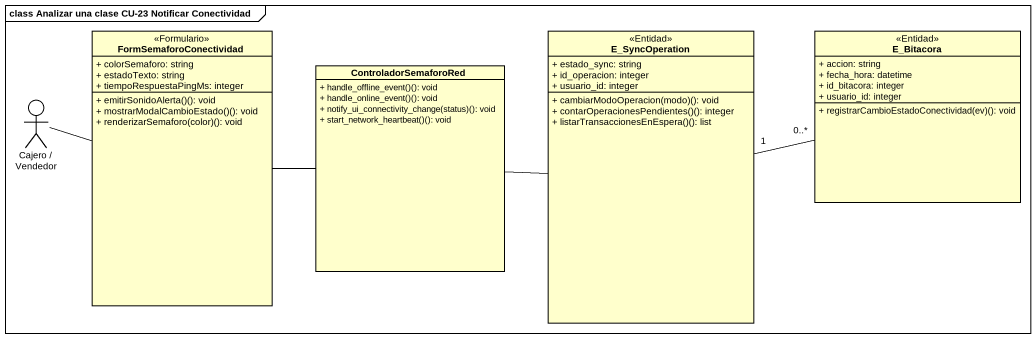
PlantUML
@startuml
mainframe class Analizar una clase CU-23 Notificar Conectividad
allowmixing
hide circle
hide empty members
skinparam classAttributeIconSize 0
class FormSemaforoConectividad <<Formulario>> {
  + colorSemaforo: string
  + estadoTexto: string
  + tiempoRespuestaPingMs: integer
  + emitirSonidoAlerta()(): void
  + mostrarModalCambioEstado()(): void
  + renderizarSemaforo(color)(): void
}
class E_SyncOperation <<Entidad>> {
  + estado_sync: string
  + id_operacion: integer
  + usuario_id: integer
  + cambiarModoOperacion(modo)(): void
  + contarOperacionesPendientes()(): integer
  + listarTransaccionesEnEspera()(): list
}
class E_Bitacora <<Entidad>> {
  + accion: string
  + fecha_hora: datetime
  + id_bitacora: integer
  + usuario_id: integer
  + registrarCambioEstadoConectividad(ev)(): void
}
class ControladorSemaforoRed {
  + handle_offline_event()(): void
  + handle_online_event()(): void
  + notify_ui_connectivity_change(status)(): void
  + start_network_heartbeat()(): void
}
actor "Cajero / Vendedor" as Cajero_Vendedor
FormSemaforoConectividad -right- ControladorSemaforoRed
E_SyncOperation "1" -right- "0..*" E_Bitacora
ControladorSemaforoRed -right- E_SyncOperation
Cajero_Vendedor -right- FormSemaforoConectividad
@enduml
